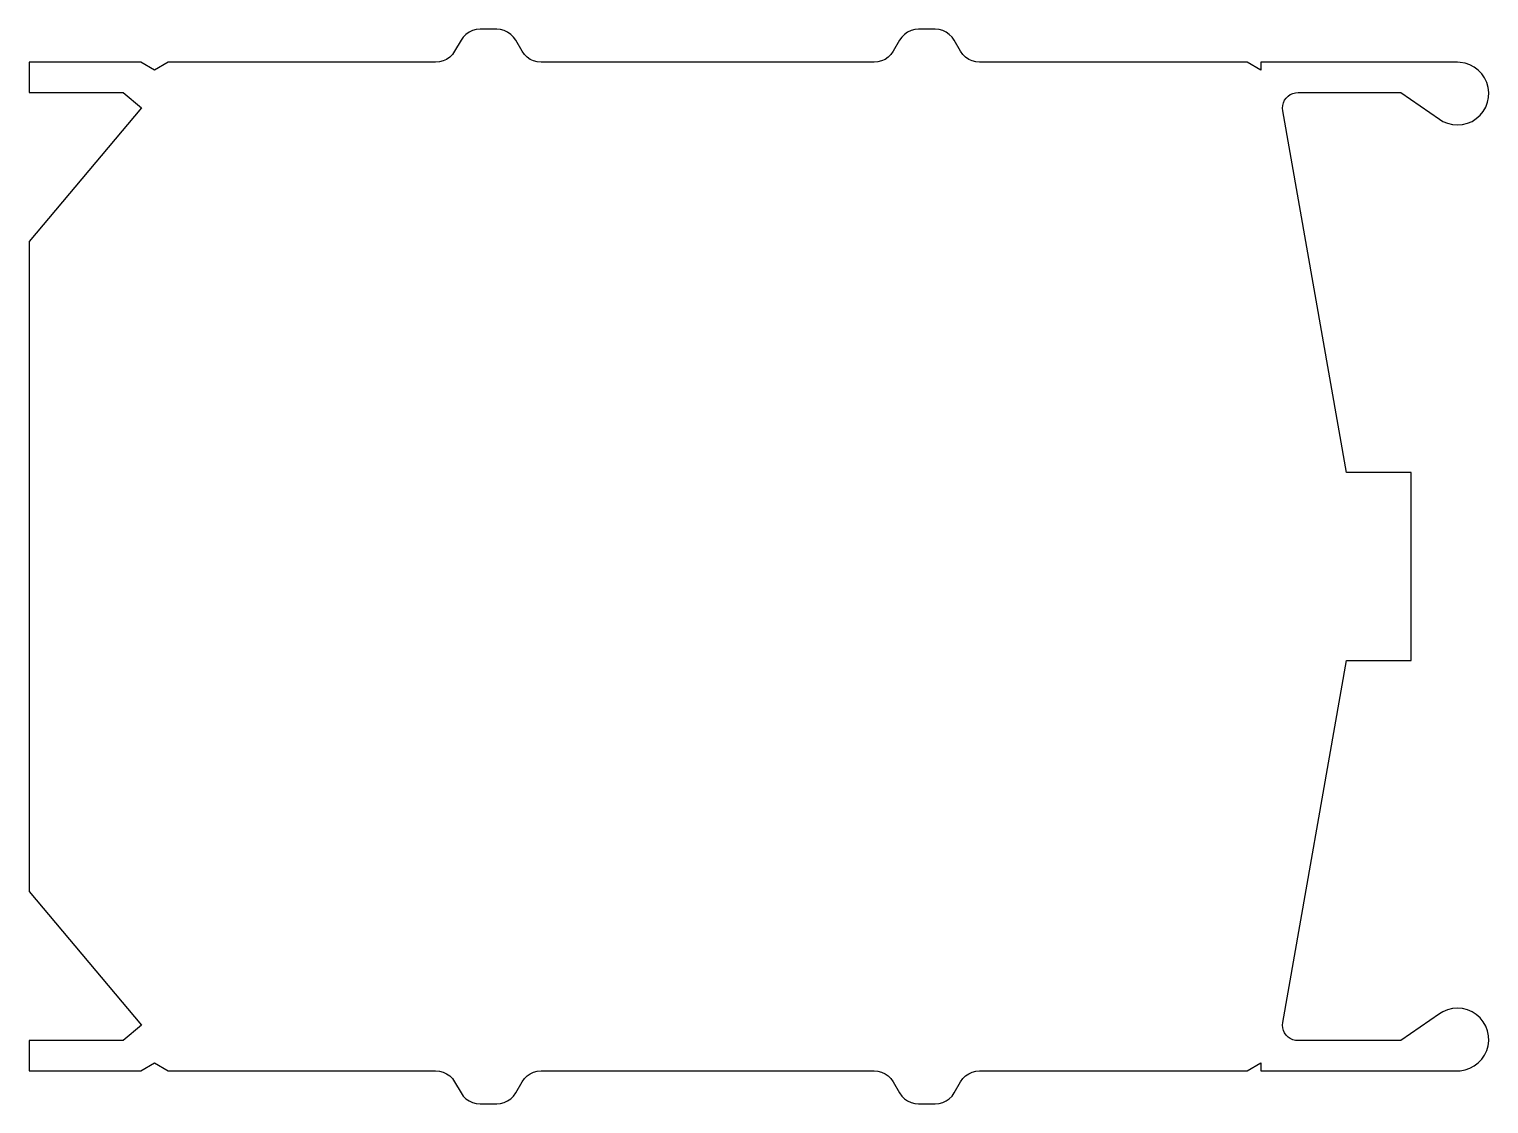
# Model space of a CAD drawing. Header units: metres. Extents: x 0 to 93.2, y -34.3 to 34.3.
import ezdxf

# ---------------------------------------------------------------- set-up
doc = ezdxf.new("R2010")
doc.units = ezdxf.units.M

msp = doc.modelspace()

# ---------------------------------------------------------------- linework, layer by layer
for p, q in [((27.5764, 33.6134), (27.1645, 32.9)), ((27.7164, 33.8067), (27.5764, 33.6134)), ((27.8889, 33.9792), (27.7164, 33.8067)), ((28.0888, 34.1192), (27.8889, 33.9792)), ((28.31, 34.2223), (28.0888, 34.1192)), ((28.5457, 34.2854), (28.31, 34.2223)), ((28.7888, 34.3134), (28.5457, 34.2854)), ((29.8512, 34.3134), (28.7888, 34.3134)), ((30.0943, 34.2854), (29.8512, 34.3134)), ((30.33, 34.2223), (30.0943, 34.2854)), ((30.5512, 34.1192), (30.33, 34.2223)), ((30.7511, 33.9792), (30.5512, 34.1192)), ((30.9236, 33.8067), (30.7511, 33.9792)), ((31.0636, 33.6134), (30.9236, 33.8067)), ((31.4755, 32.9), (31.0636, 33.6134)), ((55.5764, 33.6134), (55.1645, 32.9)), ((55.7164, 33.8067), (55.5764, 33.6134)), ((55.8889, 33.9792), (55.7164, 33.8067)), ((56.0888, 34.1192), (55.8889, 33.9792)), ((56.31, 34.2223), (56.0888, 34.1192)), ((56.5457, 34.2854), (56.31, 34.2223)), ((56.7888, 34.3134), (56.5457, 34.2854)), ((57.8512, 34.3134), (56.7888, 34.3134)), ((58.0943, 34.2854), (57.8512, 34.3134)), ((58.33, 34.2223), (58.0943, 34.2854)), ((58.5512, 34.1192), (58.33, 34.2223)), ((58.7511, 33.9792), (58.5512, 34.1192)), ((58.9236, 33.8067), (58.7511, 33.9792)), ((59.0636, 33.6134), (58.9236, 33.8067)), ((59.4755, 32.9), (59.0636, 33.6134)), ((27.0245, 32.7001), (26.852, 32.5275)), ((27.1645, 32.9), (27.0245, 32.7001)), ((31.6155, 32.7001), (31.4755, 32.9)), ((31.788, 32.5275), (31.6155, 32.7001)), ((55.0245, 32.7001), (54.852, 32.5275)), ((55.1645, 32.9), (55.0245, 32.7001)), ((59.6155, 32.7001), (59.4755, 32.9)), ((59.788, 32.5275), (59.6155, 32.7001)), ((7.13397, 32.2), (0, 32.2)), ((0, 32.2), (0, 30.28)), ((8, 31.7), (7.13397, 32.2)), ((8.86602, 32.2), (8, 31.7)), ((25.9521, 32.2), (8.86602, 32.2)), ((26.1952, 32.2213), (25.9521, 32.2)), ((26.4309, 32.2844), (26.1952, 32.2213)), ((26.6521, 32.3876), (26.4309, 32.2844)), ((26.852, 32.5275), (26.6521, 32.3876)), ((31.9879, 32.3876), (31.788, 32.5275)), ((32.2091, 32.2844), (31.9879, 32.3876)), ((32.4448, 32.2213), (32.2091, 32.2844)), ((32.6879, 32.2), (32.4448, 32.2213)), ((53.9521, 32.2), (32.6879, 32.2)), ((54.1952, 32.2213), (53.9521, 32.2)), ((54.4309, 32.2844), (54.1952, 32.2213)), ((54.6521, 32.3876), (54.4309, 32.2844)), ((54.852, 32.5275), (54.6521, 32.3876)), ((59.9879, 32.3876), (59.788, 32.5275)), ((60.2091, 32.2844), (59.9879, 32.3876)), ((60.4448, 32.2213), (60.2091, 32.2844)), ((60.6879, 32.2), (60.4448, 32.2213)), ((77.774, 32.2), (60.6879, 32.2)), ((78.64, 31.7), (77.774, 32.2)), ((91.2, 32.2), (78.64, 32.2)), ((78.64, 32.2), (78.64, 31.7)), ((91.3609, 32.1935), (91.2, 32.2)), ((91.6786, 32.1419), (91.3609, 32.1935)), ((91.9839, 32.04), (91.6786, 32.1419)), ((92.2689, 31.8904), (91.9839, 32.04)), ((92.5262, 31.697), (92.2689, 31.8904)), ((92.7492, 31.4649), (92.5262, 31.697)), ((92.9321, 31.2), (92.7492, 31.4649)), ((93.07, 30.9092), (92.9321, 31.2)), ((93.1596, 30.6001), (93.07, 30.9092)), ((0, 30.28), (5.99396, 30.2736)), ((5.99396, 30.2736), (7.17115, 29.2855)), ((80.1575, 29.7734), (80.2575, 29.9161)), ((80.2575, 29.9161), (80.3807, 30.0394)), ((80.3807, 30.0394), (80.5235, 30.1393)), ((80.5235, 30.1393), (80.6815, 30.213)), ((80.6815, 30.213), (80.8499, 30.2581)), ((80.8499, 30.2581), (81.0235, 30.2736)), ((81.0235, 30.2736), (87.5901, 30.2733)), ((87.5901, 30.2733), (90.0556, 28.5598)), ((93.121, 29.6436), (93.1854, 29.9589)), ((93.1984, 30.2805), (93.1596, 30.6001)), ((93.1854, 29.9589), (93.1984, 30.2805)), ((7.17115, 29.2855), (0, 20.746)), ((80.0235, 29.2735), (80.0387, 29.4471)), ((80.0387, 29.1064), (80.0235, 29.2735)), ((80.0387, 29.4471), (80.0838, 29.6154)), ((84.113, 6), (80.0387, 29.1064)), ((80.0838, 29.6154), (80.1575, 29.7734)), ((92.6424, 28.8146), (92.846, 29.0639)), ((92.846, 29.0639), (93.0069, 29.3426)), ((93.0069, 29.3426), (93.121, 29.6436)), ((90.0556, 28.5598), (90.2706, 28.4291)), ((90.2706, 28.4291), (90.5667, 28.3029)), ((90.5667, 28.3029), (90.8792, 28.2259)), ((90.8792, 28.2259), (91.2, 28.2)), ((91.2, 28.2), (91.5208, 28.2259)), ((91.5208, 28.2259), (91.8333, 28.3029)), ((91.8333, 28.3029), (92.1294, 28.4291)), ((92.1294, 28.4291), (92.4015, 28.6011)), ((92.4015, 28.6011), (92.6424, 28.8146)), ((0, 20.746), (0, -20.746)), ((88.24, 6), (84.113, 6)), ((88.24, -5.99341), (88.24, 6)), ((80.0387, -29.1064), (84.113, -5.99341)), ((84.113, -5.99341), (88.24, -5.99341)), ((0, -20.746), (7.17115, -29.2922)), ((90.0556, -28.5531), (87.5901, -30.2733)), ((90.2706, -28.4291), (90.0556, -28.5531)), ((90.5667, -28.3029), (90.2706, -28.4291)), ((90.8792, -28.2259), (90.5667, -28.3029)), ((91.2, -28.2), (90.8792, -28.2259)), ((91.5208, -28.2259), (91.2, -28.2)), ((91.8333, -28.3029), (91.5208, -28.2259)), ((92.1294, -28.4291), (91.8333, -28.3029)), ((92.4015, -28.6011), (92.1294, -28.4291)), ((92.6424, -28.8146), (92.4015, -28.6011)), ((92.846, -29.0639), (92.6424, -28.8146)), ((7.17115, -29.2922), (5.99396, -30.2736)), ((80.0235, -29.28), (80.0387, -29.1064)), ((80.0387, -29.4536), (80.0235, -29.28)), ((80.0838, -29.622), (80.0387, -29.4536)), ((80.1575, -29.78), (80.0838, -29.622)), ((80.2575, -29.9228), (80.1575, -29.78)), ((93.0069, -29.3426), (92.846, -29.0639)), ((93.121, -29.6436), (93.0069, -29.3426)), ((93.1854, -29.9589), (93.121, -29.6436)), ((5.99396, -30.2736), (0, -30.2733)), ((0, -30.2733), (0, -32.2)), ((80.3807, -30.046), (80.2575, -29.9228)), ((80.5235, -30.146), (80.3807, -30.046)), ((80.6815, -30.2197), (80.5235, -30.146)), ((80.8499, -30.2648), (80.6815, -30.2197)), ((81.0235, -30.2736), (80.8499, -30.2648)), ((87.5901, -30.2733), (81.0235, -30.2736)), ((93.07, -30.9092), (93.1596, -30.6001)), ((93.1596, -30.6001), (93.1984, -30.2805)), ((93.1984, -30.2805), (93.1854, -29.9589)), ((92.5262, -31.697), (92.7492, -31.4649)), ((92.7492, -31.4649), (92.9321, -31.2)), ((92.9321, -31.2), (93.07, -30.9092)), ((0, -32.2), (7.13397, -32.2)), ((7.13397, -32.2), (8, -31.6933)), ((8, -31.6933), (8.86602, -32.2)), ((8.86602, -32.2), (25.9521, -32.2)), ((25.9521, -32.2), (26.1952, -32.2213)), ((26.1952, -32.2213), (26.4309, -32.2844)), ((26.4309, -32.2844), (26.6521, -32.3876)), ((26.6521, -32.3876), (26.852, -32.5275)), ((26.852, -32.5275), (27.0245, -32.7001)), ((31.6155, -32.7001), (31.788, -32.5275)), ((31.788, -32.5275), (31.9879, -32.3876)), ((31.9879, -32.3876), (32.2091, -32.2844)), ((32.2091, -32.2844), (32.4448, -32.2213)), ((32.4448, -32.2213), (32.6879, -32.2)), ((32.6879, -32.2), (53.9521, -32.2)), ((53.9521, -32.2), (54.1952, -32.2213)), ((54.1952, -32.2213), (54.4309, -32.2844)), ((54.4309, -32.2844), (54.6521, -32.3876)), ((54.6521, -32.3876), (54.852, -32.5275)), ((54.852, -32.5275), (55.0245, -32.7001)), ((59.6155, -32.7001), (59.788, -32.5275)), ((59.788, -32.5275), (59.9879, -32.3876)), ((59.9879, -32.3876), (60.2091, -32.2844)), ((60.2091, -32.2844), (60.4448, -32.2213)), ((60.4448, -32.2213), (60.6879, -32.2)), ((60.6879, -32.2), (77.774, -32.2)), ((77.774, -32.2), (78.64, -31.6933)), ((78.64, -31.6933), (78.64, -32.2)), ((78.64, -32.2), (91.2, -32.2)), ((91.2, -32.2), (91.3609, -32.1935)), ((91.3609, -32.1935), (91.6786, -32.1419)), ((91.6786, -32.1419), (91.9839, -32.04)), ((91.9839, -32.04), (92.2689, -31.8904)), ((92.2689, -31.8904), (92.5262, -31.697)), ((27.0245, -32.7001), (27.1645, -32.9)), ((27.1645, -32.9), (27.5764, -33.6067)), ((31.0636, -33.6067), (31.4755, -32.9)), ((31.4755, -32.9), (31.6155, -32.7001)), ((55.0245, -32.7001), (55.1645, -32.9)), ((55.1645, -32.9), (55.5764, -33.6067)), ((59.0636, -33.6067), (59.4755, -32.9)), ((59.4755, -32.9), (59.6155, -32.7001)), ((27.5764, -33.6067), (27.7164, -33.8133)), ((27.7164, -33.8133), (27.8889, -33.9859)), ((27.8889, -33.9859), (28.0888, -34.1258)), ((28.0888, -34.1258), (28.31, -34.229)), ((28.31, -34.229), (28.5457, -34.2921)), ((28.5457, -34.2921), (28.7888, -34.3067)), ((28.7888, -34.3067), (29.8512, -34.3067)), ((29.8512, -34.3067), (30.0943, -34.2921)), ((30.0943, -34.2921), (30.33, -34.229)), ((30.33, -34.229), (30.5512, -34.1258)), ((30.5512, -34.1258), (30.7511, -33.9859)), ((30.7511, -33.9859), (30.9236, -33.8133)), ((30.9236, -33.8133), (31.0636, -33.6067)), ((55.5764, -33.6067), (55.7164, -33.8133)), ((55.7164, -33.8133), (55.8889, -33.9859)), ((55.8889, -33.9859), (56.0888, -34.1258)), ((56.0888, -34.1258), (56.31, -34.229)), ((56.31, -34.229), (56.5457, -34.2921)), ((56.5457, -34.2921), (56.7888, -34.3067)), ((56.7888, -34.3067), (57.8512, -34.3067)), ((57.8512, -34.3067), (58.0943, -34.2921)), ((58.0943, -34.2921), (58.33, -34.229)), ((58.33, -34.229), (58.5512, -34.1258)), ((58.5512, -34.1258), (58.7511, -33.9859)), ((58.7511, -33.9859), (58.9236, -33.8133)), ((58.9236, -33.8133), (59.0636, -33.6067))]:
    msp.add_line(p, q)

doc.saveas('drawing.dxf')
